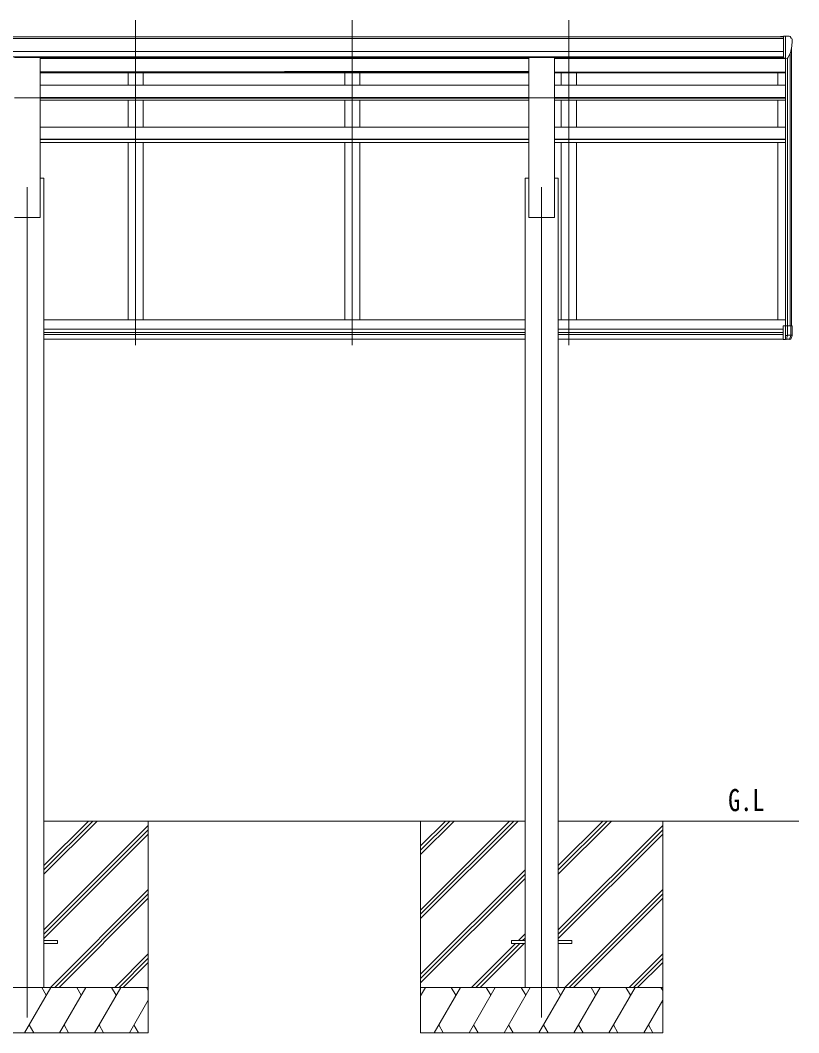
# Model space of a CAD drawing. Units: millimetres, scale not verified. Extents: x -12615 to 12615, y -8910 to 8910.
# Drawn here: x 1075 to 3648, y -4574 to -1227 of the extents above; entities that cross this region are included whole.
import ezdxf
from ezdxf.enums import TextEntityAlignment as Align

# ---------------------------------------------------------------- set-up
doc = ezdxf.new("R2010")
doc.units = ezdxf.units.MM
doc.header["$LTSCALE"] = 30
doc.layers.add('0-2_USER1', color=92, linetype='Continuous')
for name, color, linetype, lineweight in [('0-4_YKK_12', 40, 'Continuous', 18), ('0-5_YKK_13', 120, 'Continuous', 18), ('0-6_YKK_A1', 120, 'Continuous', 18)]:
    doc.layers.add(name, color=color, linetype=linetype, lineweight=lineweight)
doc.styles.add('ＭＳ ゴシック', font='')
doc.styles.get('ＭＳ ゴシック').set_extended_font_data('MS Gothic')

msp = doc.modelspace()

# ---------------------------------------------------------------- linework, layer by layer
at = {"layer": '0-4_YKK_12'}
for p, q in [((1456.36, -1226.66), (1456.36, -2300.55)), ((2172.36, -1226.66), (2172.36, -2300.55)), ((2888.36, -1226.66), (2888.36, -2300.55)), ((1098.36, -1778.47), (1098.36, -4524.1)), ((2798.36, -1778.47), (2798.36, -4524.1))]:
    msp.add_line(p, q, dxfattribs=at)
at = {"layer": '0-5_YKK_13'}
for p, q in [((3597.66, -1279.79), (3587.66, -1279.88)), ((3587.66, -1281.4), (3587.66, -1279.88)), ((3597.66, -1351.78), (3597.66, -1279.79)), ((3616.16, -1279.79), (3597.66, -1279.79)), ((3604.16, -1352.78), (3604.16, -1279.79)), ((3616.16, -1279.79), (3618.49, -1279.94)), ((3619.25, -1280.36), (3623.31, -1286.17)), ((3626.16, -1289.16), (3626.16, -1289.79)), ((3611.78, -1350.97), (3621.06, -1334.9)), ((1055.86, -1349.82), (1140.86, -1349.82)), ((1140.86, -1483.44), (1140.86, -1349.82)), ((2755.86, -1349.82), (2840.86, -1349.82)), ((2755.86, -1483.44), (2755.86, -1349.82)), ((2840.86, -1483.44), (2840.86, -1349.82)), ((3597.66, -1351.78), (3604.16, -1351.78)), ((3604.16, -1352.78), (3609.37, -1352.46)), ((1055.86, -1483.44), (1140.86, -1483.44)), ((2755.86, -1483.44), (2840.86, -1483.44)), ((3626.16, -2237.5), (3596.66, -2237.5)), ((3596.66, -2237.5), (3596.66, -2282.48)), ((3604.16, -2237.5), (3604.16, -2282.48)), ((3621.8, -2268.33), (3621.8, -2237.5)), ((3626.16, -2268.33), (3626.16, -2237.5)), ((3610.96, -2268.5), (3604.16, -2268.5)), ((3611.04, -2268.33), (3610.96, -2268.5)), ((3621.76, -2280.81), (3626.1, -2268.66)), ((3604.48, -2282.48), (3596.66, -2282.48)), ((3604.48, -2282.48), (3620.88, -2281.48)), ((3617.44, -2281.07), (3610.16, -2281.52)), ((1153.36, -4269.6), (1198.36, -4269.6)), ((1153.36, -4278.6), (1198.36, -4278.6)), ((1198.36, -4269.6), (1198.36, -4278.6)), ((2698.36, -4269.6), (2698.36, -4278.6)), ((2698.36, -4269.6), (2743.36, -4269.6)), ((2698.36, -4278.6), (2743.36, -4278.6)), ((2853.36, -4269.6), (2898.36, -4269.6)), ((2853.36, -4278.6), (2898.36, -4278.6)), ((2898.36, -4269.6), (2898.36, -4278.6))]:
    msp.add_line(p, q, dxfattribs=at)
for points in [[(3611.04, -2237.5), (3611.04, -2268.33), (3626.16, -2268.33)], [(3610.96, -2268.5), (3610.27, -2270.38), (3609.78, -2271.95), (3609.38, -2273.52), (3609.08, -2275.05), (3608.89, -2276.53), (3608.81, -2277.94), (3608.85, -2279.25), (3609.04, -2280.72), (3609.41, -2282.18)], [(3617.55, -2281.07), (3618.18, -2279.19), (3620.73, -2271.67), (3621.74, -2268.66)], [(3621.76, -2280.81), (3621.75, -2280.81), (3621.5, -2280.83), (3620.96, -2280.86), (3620.12, -2280.91), (3618.99, -2280.98), (3617.55, -2281.07)]]:
    msp.add_lwpolyline(points, dxfattribs=at)
for centre, radius, start, end in [((3618.43, -1280.93), 1, 35, 86.5), ((3424.16, -1289.79), 202, 347.09739, 0), ((3623.16, -1289.16), 3, 0, 87), ((3609.18, -1349.47), 3, 273.5, 330), ((3620.78, -2268.33), 1.02, 340.75291, 0.00939), ((3625.16, -2268.33), 1, 340.34618, 0), ((3609.32, -2281.31), 0.87, 276.03113, 346.47734), ((3616.62, -2280.76), 0.978, 273.82364, 341.2672), ((3617.5, -2280.71), 0.362, 261.53888, 278.46112), ((3620.82, -2280.48), 1, 273.5, 340.34618)]:
    msp.add_arc(centre, radius, start, end, dxfattribs=at)
at = {"layer": '0-6_YKK_A1'}
for p, q in [((-1401.14, -1281.4), (3597.66, -1281.4)), ((-1401.14, -1286.75), (3597.66, -1286.75)), ((-1401.14, -1330.27), (3597.66, -1330.28)), ((3620.07, -1336.6), (3620.07, -2237.5)), ((3624.36, -1316.7), (3624.36, -2237.5)), ((-1401.14, -1347.95), (3597.66, -1347.95)), ((1140.86, -1350.32), (2755.86, -1350.32)), ((1140.86, -1353.62), (2755.86, -1353.62)), ((1431.36, -1350.32), (1431.36, -1353.62)), ((1481.36, -1350.32), (1481.36, -1353.62)), ((2147.36, -1350.32), (2147.36, -1353.62)), ((2197.36, -1350.32), (2197.36, -1353.62)), ((2840.86, -1350.44), (3597.66, -1350.44)), ((2840.86, -1353.62), (3604.36, -1353.62)), ((2863.36, -1350.44), (2863.36, -1353.62)), ((2913.36, -1350.44), (2913.36, -1353.62)), ((3604.36, -1352.77), (3604.36, -2237.5)), ((3610.36, -1352.23), (3610.36, -2237.5)), ((1140.86, -1397.59), (2755.86, -1394.8)), ((1140.86, -1397.32), (2755.86, -1397.32)), ((1140.86, -1400.98), (2755.86, -1400.98)), ((1431.36, -1400.98), (1431.36, -1441.65)), ((1481.36, -1400.98), (1481.36, -1441.65)), ((2147.36, -1400.98), (2147.36, -1441.65)), ((2197.36, -1400.98), (2197.36, -1441.65)), ((2840.86, -1399.27), (3604.36, -1397.19)), ((2840.86, -1398.58), (3604.36, -1398.58)), ((2840.86, -1400.98), (3604.36, -1400.98)), ((2863.36, -1400.98), (2863.36, -1441.65)), ((2913.36, -1400.98), (2913.36, -1441.65)), ((3579.36, -1441.73), (3579.36, -1400.98)), ((1140.86, -1441.65), (2755.86, -1441.65)), ((2840.86, -1441.65), (3604.36, -1441.65)), ((1140.86, -1482.25), (2755.86, -1482.25)), ((1140.86, -1483.44), (1140.86, -1878.47)), ((1140.86, -1483.9), (2755.86, -1483.9)), ((2755.86, -1490.78), (1140.86, -1490.78)), ((1431.36, -1490.78), (1431.36, -1580.47)), ((1481.36, -1490.78), (1481.36, -1580.47)), ((2147.36, -1490.78), (2147.36, -1580.47)), ((2197.36, -1490.78), (2197.36, -1580.47)), ((2755.86, -1483.44), (2755.86, -1878.47)), ((2840.86, -1482.25), (3604.36, -1482.25)), ((2840.86, -1483.44), (2840.86, -1878.47)), ((2840.86, -1483.9), (3604.36, -1483.9)), ((3604.36, -1490.78), (2840.86, -1490.78)), ((2863.36, -1490.78), (2863.36, -1580.47)), ((2913.36, -1490.78), (2913.36, -1580.47)), ((3579.36, -1580.58), (3579.36, -1490.78)), ((1140.86, -1580.47), (2755.86, -1580.47)), ((2840.86, -1580.47), (3604.36, -1580.47)), ((1140.86, -1619.62), (2755.86, -1619.62)), ((1140.86, -1621.28), (2755.86, -1621.28)), ((1140.86, -1630.93), (2755.86, -1630.93)), ((1431.36, -1630.93), (1431.36, -2216.93)), ((1481.36, -1630.93), (1481.36, -2216.93)), ((2147.36, -1630.93), (2147.36, -2216.93)), ((2197.36, -1630.93), (2197.36, -2216.93)), ((2840.86, -1619.62), (3604.36, -1619.62)), ((2840.86, -1621.28), (3604.36, -1621.28)), ((2840.86, -1630.93), (3604.36, -1630.93)), ((2863.36, -1630.93), (2863.36, -2216.93)), ((2913.36, -1630.93), (2913.36, -2216.93)), ((3579.36, -1630.93), (3579.36, -2216.93)), ((1153.36, -1748.47), (1140.86, -1748.47)), ((1153.36, -1748.47), (1153.36, -4424.1)), ((2743.36, -4424.1), (2743.36, -1748.47)), ((2755.86, -1748.47), (2743.36, -1748.47)), ((2853.36, -1748.47), (2840.86, -1748.47)), ((2853.36, -1748.47), (2853.36, -4424.1)), ((1055.86, -1878.47), (1140.86, -1878.47)), ((2755.86, -1878.47), (2840.86, -1878.47)), ((2743.36, -2216.93), (1153.36, -2216.93)), ((3604.16, -2216.93), (2853.36, -2216.93)), ((1153.36, -2247.93), (2743.36, -2247.93)), ((1153.36, -2258.93), (2743.36, -2258.93)), ((1153.36, -2265.93), (2743.36, -2265.93)), ((2853.56, -2247.93), (3596.66, -2247.93)), ((2853.56, -2258.93), (3596.66, -2258.93)), ((2853.56, -2265.93), (3596.66, -2265.93)), ((1153.36, -2280.93), (2743.36, -2280.93)), ((2853.36, -2280.93), (3596.66, -2280.93)), ((1153.36, -3874.1), (2743.36, -3874.1)), ((1153.36, -4049.93), (1329.19, -3874.1)), ((1153.36, -4035.79), (1315.05, -3874.1)), ((1153.36, -4021.65), (1300.9, -3874.1)), ((1498.36, -3874.1), (1498.36, -4574.1)), ((2398.36, -3874.1), (2398.36, -4574.1)), ((2398.36, -4168.28), (2692.54, -3874.1)), ((2398.36, -4182.42), (2706.68, -3874.1)), ((2398.36, -4196.56), (2720.82, -3874.1)), ((2398.36, -3984.43), (2508.69, -3874.1)), ((2398.36, -3970.29), (2494.55, -3874.1)), ((2398.36, -3956.15), (2480.4, -3874.1)), ((2853.36, -3874.1), (3648.01, -3874.1)), ((2853.36, -4049.93), (3029.19, -3874.1)), ((2853.36, -4035.79), (3015.05, -3874.1)), ((2853.36, -4021.65), (3000.9, -3874.1)), ((3198.36, -3874.1), (3198.36, -4574.1)), ((1153.36, -4233.78), (1498.36, -3888.78)), ((1153.36, -4247.92), (1498.36, -3902.92)), ((2853.36, -4233.78), (3198.36, -3888.78)), ((2853.36, -4247.92), (3198.36, -3902.92)), ((1153.36, -4262.06), (1498.36, -3917.06)), ((2853.36, -4262.06), (3198.36, -3917.06)), ((2398.36, -4380.41), (2743.36, -4035.41)), ((2398.36, -4394.55), (2743.36, -4049.55)), ((2398.36, -4408.69), (2743.36, -4063.7)), ((1175.17, -4424.1), (1498.36, -4100.91)), ((1189.31, -4424.1), (1498.36, -4115.05)), ((2875.17, -4424.1), (3198.36, -4100.91)), ((2889.31, -4424.1), (3198.36, -4115.05)), ((1203.45, -4424.1), (1498.36, -4129.2)), ((2903.45, -4424.1), (3198.36, -4129.2)), ((2721.3, -4269.6), (2743.36, -4247.54)), ((2566.8, -4424.1), (2712.3, -4278.6)), ((2580.94, -4424.1), (2726.44, -4278.6)), ((2595.08, -4424.1), (2740.58, -4278.6)), ((2735.44, -4269.6), (2743.36, -4261.68)), ((1387.3, -4424.1), (1498.36, -4313.04)), ((3087.3, -4424.1), (3198.36, -4313.04)), ((1401.44, -4424.1), (1498.36, -4327.18)), ((1415.58, -4424.1), (1498.36, -4341.33)), ((3101.44, -4424.1), (3198.36, -4327.18)), ((3115.58, -4424.1), (3198.36, -4341.33)), ((1498.36, -4424.1), (698.36, -4424.1)), ((1053.36, -4424.1), (1143.36, -4424.1)), ((1089.51, -4574.1), (1176.12, -4424.1)), ((1161.12, -4450.08), (1146.11, -4424.1)), ((1204.98, -4574.1), (1291.59, -4424.1)), ((1276.59, -4450.08), (1261.59, -4424.1)), ((1320.45, -4574.1), (1407.06, -4424.1)), ((1377.06, -4424.1), (1392.06, -4450.08)), ((1492.53, -4424.1), (1498.36, -4434.2)), ((3198.36, -4424.1), (2398.36, -4424.1)), ((2398.36, -4451.6), (2414.24, -4424.1)), ((2443.1, -4574.1), (2529.71, -4424.1)), ((2514.71, -4450.08), (2499.71, -4424.1)), ((2558.57, -4574.1), (2645.18, -4424.1)), ((2630.18, -4450.08), (2615.17, -4424.1)), ((2674.04, -4574.1), (2760.65, -4424.1)), ((2745.65, -4450.08), (2730.64, -4424.1)), ((2753.36, -4424.1), (2843.36, -4424.1)), ((2789.51, -4574.1), (2876.12, -4424.1)), ((2861.12, -4450.08), (2846.11, -4424.1)), ((2904.98, -4574.1), (2991.59, -4424.1)), ((2976.59, -4450.08), (2961.59, -4424.1)), ((3020.45, -4574.1), (3107.06, -4424.1)), ((3077.06, -4424.1), (3092.06, -4450.08)), ((3192.53, -4424.1), (3198.36, -4434.2)), ((1435.92, -4574.1), (1498.36, -4465.96)), ((3135.92, -4574.1), (3198.36, -4465.96)), ((1104.51, -4548.12), (1119.51, -4574.1)), ((1219.98, -4548.12), (1234.98, -4574.1)), ((1335.45, -4548.12), (1350.45, -4574.1)), ((1450.92, -4548.12), (1465.92, -4574.1)), ((2458.1, -4548.12), (2473.1, -4574.1)), ((2573.57, -4548.12), (2588.57, -4574.1)), ((2689.04, -4548.12), (2704.04, -4574.1)), ((2804.51, -4548.12), (2819.51, -4574.1)), ((2919.98, -4548.12), (2934.98, -4574.1)), ((3035.45, -4548.12), (3050.45, -4574.1)), ((3150.92, -4548.12), (3165.92, -4574.1)), ((698.36, -4574.1), (1498.36, -4574.1)), ((2398.36, -4574.1), (3198.36, -4574.1))]:
    msp.add_line(p, q, dxfattribs=at)

# ---------------------------------------------------------------- texts
at = {"layer": '0-2_USER1', "style": 'ＭＳ ゴシック', "width": 0.8}
msp.add_text('G.L', height=73.31, dxfattribs=at).set_placement((3414.7, -3863.5), align=Align.BOTTOM_LEFT)

doc.saveas('drawing.dxf')
